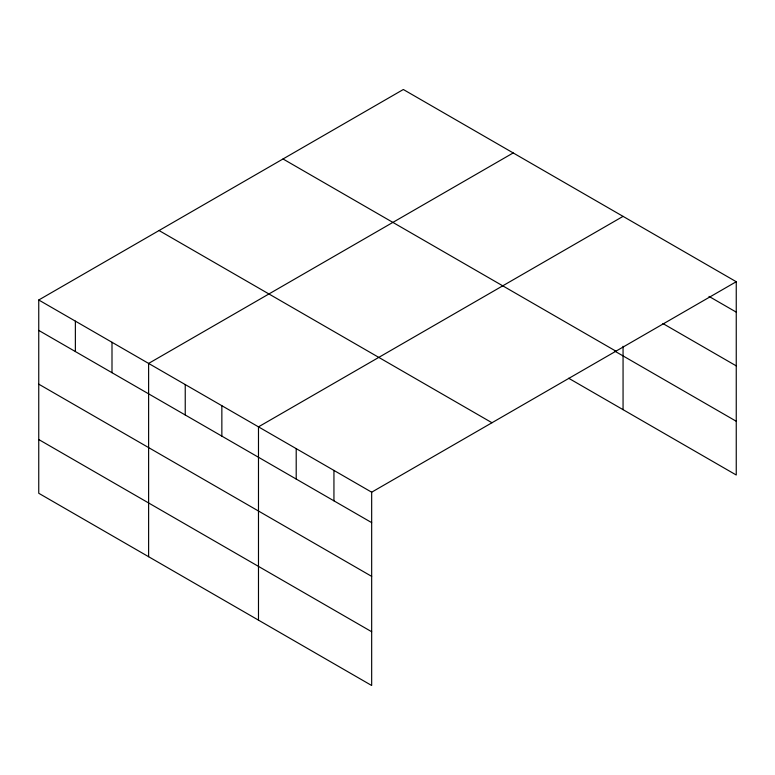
<?xml version="1.0" encoding="UTF-8"?>
<svg xmlns="http://www.w3.org/2000/svg" width="775" height="775" viewBox="0 0 775 775"><rect width="100%" height="100%" fill="white"/><g stroke="black" fill="none" stroke-linecap="round" stroke-linejoin="round"><path stroke-width="1.16" d="M38.75 299.993L371.671 492.202L371.671 685.497L38.75 493.278L38.75 299.993L403.329 89.503L736.25 281.722L736.25 475.007L568.647 378.239M513.195 152.937L148.616 363.427L148.616 556.712M623.061 216.37L258.482 426.851L258.482 620.145M371.671 492.202L736.25 281.722M708.999 296.399L736.25 312.131M662.887 323.524L736.25 365.877M283.02 158.972L615.941 351.182M614.682 351.075L736.25 421.261M159.059 230.533L491.98 422.743M38.75 330.412L371.671 522.621M38.75 384.158L371.671 576.368M38.75 439.532L371.671 631.741M623.061 346.27L623.061 409.655M333.938 470.425L333.938 500.834M296.205 448.638L296.205 479.047M221.853 405.713L221.853 436.122M185.235 384.565L185.235 414.983M111.997 342.279L111.997 372.698M75.369 321.141L75.369 351.55"/></g></svg>
